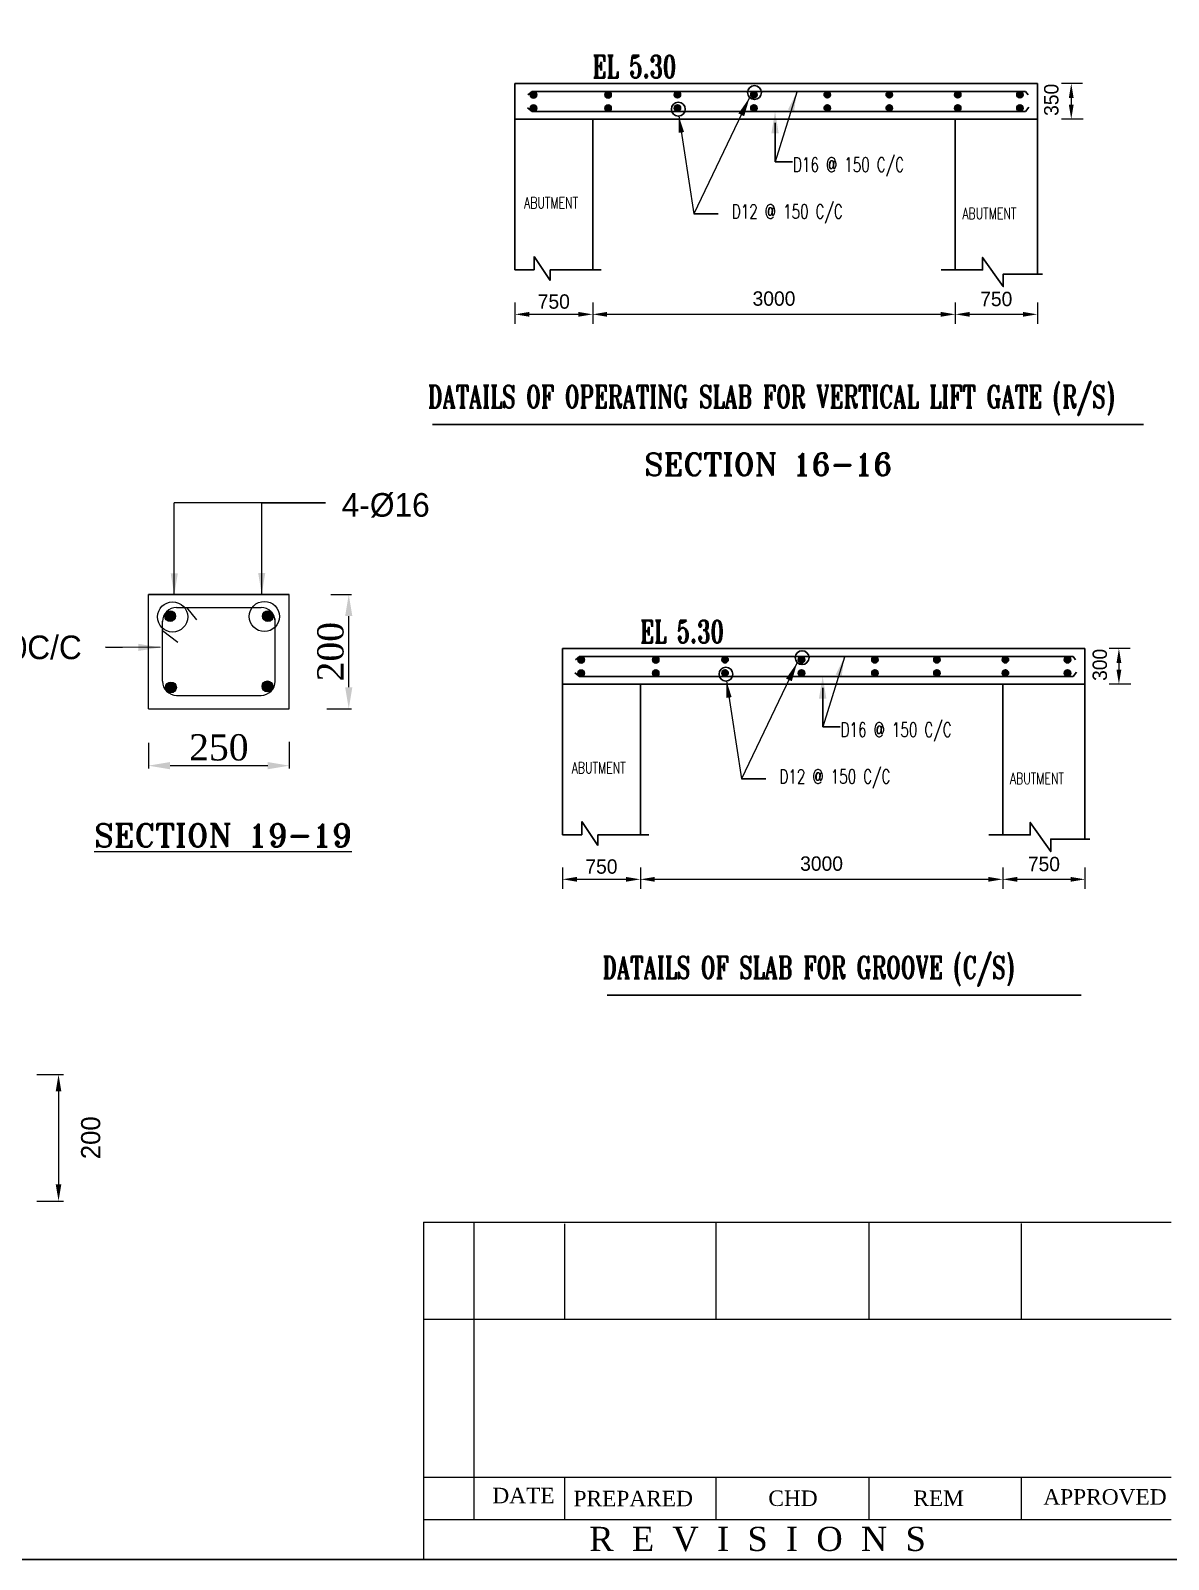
# Model space of a CAD drawing. Extents: x -1206532 to 786809, y -4288605 to 172932.
# Drawn here: x 577854 to 601569, y -4267573 to -4235705 of the extents above; entities that cross this region are included whole.
import ezdxf

# ---------------------------------------------------------------- set-up
doc = ezdxf.new("R2010")
doc.units = 0
doc.header["$LTSCALE"] = 300
doc.header["$MEASUREMENT"] = 0
doc.layers.get('0').update_dxf_attribs({"linetype": 'CONTINUOUS'})
doc.layers.get('DEFPOINTS').update_dxf_attribs({"linetype": 'CONTINUOUS'})
doc.layers.add('LINE', color=7, linetype='CONTINUOUS')
doc.layers.add('Other line', color=7, linetype='CONTINUOUS', lineweight=15)
doc.styles.add('BIG', font='ROMANT.SHX')
doc.styles.add('RS100', font='ROMANS', dxfattribs={"width": 0.7, "height": 100})
doc.styles.add('style1', font='TIMES_0.TTF')
doc.dimstyles.new('3', dxfattribs={"dimtxt": 225, "dimasz": 350, "dimexe": 100, "dimexo": 25, "dimgap": 9, "dimtad": 0, "dimdec": 0, "dimzin": 0, "dimdsep": 46, "dimtxsty": 'Standard', "dimcen": 0, "dimclrd": 5, "dimclre": 6, "dimclrt": 1, "dimadec": 0, "dimazin": 0, "dimtfac": 1, "dimtdec": 0, "dimtofl": 0, "dimtmove": 2, "dimatfit": 3, "dimfxl": 1, "dimtolj": 1, "dimtzin": 0, "dimarcsym": 0})
doc.dimstyles.new('ISO-25', dxfattribs={"dimtxt": 2.5, "dimasz": 2.5, "dimexe": 1.25, "dimexo": 0.625, "dimtad": 1, "dimtxsty": 'Standard', "dimcen": 2.5, "dimadec": 0, "dimazin": 0, "dimtfac": 1, "dimtmove": 0, "dimatfit": 3, "dimfxl": 1, "dimarcsym": 0})
doc.dimstyles.get("Standard").update_dxf_attribs({"dimtxt": 75, "dimasz": 75, "dimexe": 60, "dimexo": 60, "dimgap": 100, "dimtad": 1, "dimdec": 0, "dimzin": 0, "dimdsep": 46, "dimtxsty": 'style1', "dimcen": 0.09, "dimclrd": 5, "dimclre": 5, "dimadec": 0, "dimazin": 0, "dimtfac": 1, "dimtdec": 0, "dimtofl": 0, "dimtmove": 0, "dimatfit": 3, "dimfxl": 1, "dimtolj": 1, "dimtzin": 0, "dimarcsym": 0})

# ---------------------------------------------------------------- blocks, each defined once
blk = doc.blocks.new('*D497')
at = {"layer": 'DEFPOINTS', "color": 0, "lineweight": 30}
for p in [(589571, -4241174), (597125, -4241129), (597125, -4241620)]:
    blk.add_point(p, dxfattribs=at)
at = {"layer": 'LINE', "color": 7, "lineweight": -2}
for p, q in [((589571, -4241370), (589571, -4241820)), ((597125, -4241370), (597125, -4241820)), ((589871, -4241620), (596825, -4241620))]:
    blk.add_line(p, q, dxfattribs=at)
at = {"layer": 'LINE', "color": 7, "lineweight": 30}
for points in [[(589871, -4241570), (589871, -4241670), (589571, -4241620)], [(596825, -4241570), (596825, -4241670), (597125, -4241620)]]:
    blk.add_solid(points, dxfattribs=at)
at = {"layer": 'LINE', "color": 7, "lineweight": 30, "insert": (593348, -4241293), "char_height": 300, "attachment_point": 5}
blk.add_mtext('\\A1;3000', dxfattribs=at)
blk = doc.blocks.new('*D498')
at = {"layer": 'DEFPOINTS', "color": 0, "lineweight": 30}
for p in [(599786, -4236810), (599544, -4237552), (599823, -4237552)]:
    blk.add_point(p, dxfattribs=at)
at = {"layer": 'LINE', "color": 7, "lineweight": -2}
for p, q in [((599781, -4236810), (599344, -4236810)), ((599544, -4237110), (599544, -4237252)), ((599794, -4237552), (599344, -4237552))]:
    blk.add_line(p, q, dxfattribs=at)
at = {"layer": 'LINE', "color": 7, "lineweight": 30}
for points in [[(599494, -4237110), (599594, -4237110), (599544, -4236810)], [(599494, -4237252), (599594, -4237252), (599544, -4237552)]]:
    blk.add_solid(points, dxfattribs=at)
at = {"layer": 'LINE', "color": 7, "lineweight": 30, "insert": (599129, -4237149), "char_height": 300, "attachment_point": 5, "rotation": 90}
blk.add_mtext('\\A1;350', dxfattribs=at)
blk = doc.blocks.new('*D499')
at = {"layer": 'DEFPOINTS', "color": 0, "lineweight": 30}
for p in [(597125, -4241174), (598838, -4241129), (598838, -4241620)]:
    blk.add_point(p, dxfattribs=at)
at = {"layer": 'LINE', "color": 7, "lineweight": -2}
for p, q in [((597125, -4241370), (597125, -4241820)), ((598838, -4241370), (598838, -4241820)), ((597425, -4241620), (598538, -4241620))]:
    blk.add_line(p, q, dxfattribs=at)
at = {"layer": 'LINE', "color": 7, "lineweight": 30}
for points in [[(597425, -4241570), (597425, -4241670), (597125, -4241620)], [(598538, -4241570), (598538, -4241670), (598838, -4241620)]]:
    blk.add_solid(points, dxfattribs=at)
at = {"layer": 'LINE', "color": 7, "lineweight": 30, "insert": (597981, -4241302), "char_height": 300, "attachment_point": 5}
blk.add_mtext('\\A1;750', dxfattribs=at)
blk = doc.blocks.new('*D500')
at = {"layer": 'DEFPOINTS', "color": 0, "lineweight": 30}
for p in [(587948, -4241174), (589571, -4241129), (589571, -4241620)]:
    blk.add_point(p, dxfattribs=at)
at = {"layer": 'LINE', "color": 7, "lineweight": -2}
for p, q in [((587948, -4241370), (587948, -4241820)), ((589571, -4241370), (589571, -4241820)), ((588248, -4241620), (589271, -4241620))]:
    blk.add_line(p, q, dxfattribs=at)
at = {"layer": 'LINE', "color": 7, "lineweight": 30}
for points in [[(588248, -4241570), (588248, -4241670), (587948, -4241620)], [(589271, -4241570), (589271, -4241670), (589571, -4241620)]]:
    blk.add_solid(points, dxfattribs=at)
at = {"layer": 'LINE', "color": 7, "lineweight": 30, "insert": (588759, -4241355), "char_height": 300, "attachment_point": 5}
blk.add_mtext('\\A1;750', dxfattribs=at)
blk = doc.blocks.new('*D179')
at = {"layer": 'DEFPOINTS', "color": 0, "lineweight": 30}
for p in [(577958, -4257465), (577958, -4260103), (578437, -4260103)]:
    blk.add_point(p, dxfattribs=at)
at = {"layer": 'LINE', "color": 0, "lineweight": -2}
for p, q in [((577983, -4257465), (578537, -4257465)), ((578437, -4257815), (578437, -4259753)), ((577983, -4260103), (578537, -4260103))]:
    blk.add_line(p, q, dxfattribs=at)
at = {"layer": 'LINE', "color": 0, "lineweight": 30}
for points in [[(578378, -4257815), (578495, -4257815), (578437, -4257465)], [(578378, -4259753), (578495, -4259753), (578437, -4260103)]]:
    blk.add_solid(points, dxfattribs=at)
at = {"layer": 'LINE', "color": 0, "insert": (579109, -4258784), "char_height": 400, "attachment_point": 5, "rotation": 90}
blk.add_mtext('\\A1;200', dxfattribs=at)
blk = doc.blocks.new('*D914')
at = {"layer": 'DEFPOINTS', "color": 0, "lineweight": 30}
for p in [(580310, -4250495), (583246, -4250471), (580310, -4251028)]:
    blk.add_point(p, dxfattribs=at)
at = {"layer": 'LINE', "lineweight": -2}
for p, q in [((580310, -4250555), (580310, -4251088)), ((583246, -4250531), (583246, -4251088)), ((582796, -4251028), (580760, -4251028))]:
    blk.add_line(p, q, dxfattribs=at)
at = {"layer": 'LINE', "lineweight": 30}
for points in [[(580760, -4250953), (580760, -4251103), (580310, -4251028)], [(582796, -4250953), (582796, -4251103), (583246, -4251028)]]:
    blk.add_solid(points, dxfattribs=at)
at = {"layer": 'LINE', "color": 0, "insert": (581778, -4250650), "char_height": 75, "attachment_point": 5, "style": 'style1'}
blk.add_mtext('\\A1;{\\H7.292x;250}', dxfattribs=at)
blk = doc.blocks.new('*D915')
at = {"layer": 'DEFPOINTS', "color": 0, "lineweight": 30}
for p in [(584050, -4247461), (584485, -4247461), (583967, -4249842)]:
    blk.add_point(p, dxfattribs=at)
at = {"layer": 'LINE', "lineweight": -2}
for p, q in [((584110, -4247461), (584545, -4247461)), ((584485, -4249392), (584485, -4247911)), ((584027, -4249842), (584545, -4249842))]:
    blk.add_line(p, q, dxfattribs=at)
at = {"layer": 'LINE', "lineweight": 30}
for points in [[(584410, -4247911), (584560, -4247911), (584485, -4247461)], [(584410, -4249392), (584560, -4249392), (584485, -4249842)]]:
    blk.add_solid(points, dxfattribs=at)
at = {"layer": 'LINE', "color": 0, "insert": (584107, -4248652), "char_height": 75, "attachment_point": 5, "rotation": 90, "style": 'style1'}
blk.add_mtext('\\A1;{\\H7.292x;200}', dxfattribs=at)
blk = doc.blocks.new('*D916')
at = {"layer": 'DEFPOINTS', "color": 0, "lineweight": 30}
for p in [(590563, -4252951), (598117, -4252907), (598117, -4253397)]:
    blk.add_point(p, dxfattribs=at)
at = {"layer": 'LINE', "color": 7, "lineweight": -2}
for p, q in [((590563, -4253147), (590563, -4253597)), ((598117, -4253147), (598117, -4253597)), ((590863, -4253397), (597817, -4253397))]:
    blk.add_line(p, q, dxfattribs=at)
at = {"layer": 'LINE', "color": 7, "lineweight": 30}
for points in [[(590863, -4253347), (590863, -4253447), (590563, -4253397)], [(597817, -4253347), (597817, -4253447), (598117, -4253397)]]:
    blk.add_solid(points, dxfattribs=at)
at = {"layer": 'LINE', "color": 7, "lineweight": 30, "insert": (594340, -4253071), "char_height": 300, "attachment_point": 5}
blk.add_mtext('\\A1;3000', dxfattribs=at)
blk = doc.blocks.new('*D917')
at = {"layer": 'DEFPOINTS', "color": 0, "lineweight": 30}
for p in [(600778, -4248587), (600537, -4249330), (600815, -4249330)]:
    blk.add_point(p, dxfattribs=at)
at = {"layer": 'LINE', "color": 7, "lineweight": -2}
for p, q in [((600773, -4248587), (600337, -4248587)), ((600537, -4248887), (600537, -4249030)), ((600787, -4249330), (600337, -4249330))]:
    blk.add_line(p, q, dxfattribs=at)
at = {"layer": 'LINE', "color": 7, "lineweight": 30}
for points in [[(600487, -4248887), (600587, -4248887), (600537, -4248587)], [(600487, -4249030), (600587, -4249030), (600537, -4249330)]]:
    blk.add_solid(points, dxfattribs=at)
at = {"layer": 'LINE', "color": 7, "lineweight": 30, "insert": (600140, -4248927), "char_height": 300, "attachment_point": 5, "rotation": 90}
blk.add_mtext('\\A1;300', dxfattribs=at)
blk = doc.blocks.new('*D918')
at = {"layer": 'DEFPOINTS', "color": 0, "lineweight": 30}
for p in [(598117, -4252951), (599830, -4252907), (599830, -4253397)]:
    blk.add_point(p, dxfattribs=at)
at = {"layer": 'LINE', "color": 7, "lineweight": -2}
for p, q in [((598117, -4253147), (598117, -4253597)), ((599830, -4253147), (599830, -4253597)), ((598417, -4253397), (599530, -4253397))]:
    blk.add_line(p, q, dxfattribs=at)
at = {"layer": 'LINE', "color": 7, "lineweight": 30}
for points in [[(598417, -4253347), (598417, -4253447), (598117, -4253397)], [(599530, -4253347), (599530, -4253447), (599830, -4253397)]]:
    blk.add_solid(points, dxfattribs=at)
at = {"layer": 'LINE', "color": 7, "lineweight": 30, "insert": (598974, -4253080), "char_height": 300, "attachment_point": 5}
blk.add_mtext('\\A1;750', dxfattribs=at)
blk = doc.blocks.new('*D919')
at = {"layer": 'DEFPOINTS', "color": 0, "lineweight": 30}
for p in [(588940, -4252951), (590563, -4252907), (590563, -4253397)]:
    blk.add_point(p, dxfattribs=at)
at = {"layer": 'LINE', "color": 7, "lineweight": -2}
for p, q in [((588940, -4253147), (588940, -4253597)), ((590563, -4253147), (590563, -4253597)), ((589240, -4253397), (590263, -4253397))]:
    blk.add_line(p, q, dxfattribs=at)
at = {"layer": 'LINE', "color": 7, "lineweight": 30}
for points in [[(589240, -4253347), (589240, -4253447), (588940, -4253397)], [(590263, -4253347), (590263, -4253447), (590563, -4253397)]]:
    blk.add_solid(points, dxfattribs=at)
at = {"layer": 'LINE', "color": 7, "lineweight": 30, "insert": (589752, -4253132), "char_height": 300, "attachment_point": 5}
blk.add_mtext('\\A1;750', dxfattribs=at)

msp = doc.modelspace()

# ---------------------------------------------------------------- hatches: boundary and pattern name
at = {"layer": 'LINE', "lineweight": 30}
for points in [[(588268.89, -4237045.799, -1), (588403.995, -4237045.799, -1)], [(589823.016, -4237044.656, -1), (589958.121, -4237044.656, -1)], [(591267.809, -4237041.39, -1), (591402.914, -4237041.39, -1)], [(592862.827, -4237041.39, -1), (592997.932, -4237041.39, -1)], [(594392.081, -4237041.39, -1), (594527.186, -4237041.39, -1)], [(595684.384, -4237041.39, -1), (595819.489, -4237041.39, -1)], [(597110.196, -4237041.39, -1), (597245.301, -4237041.39, -1)], [(598406.196, -4237041.39, -1), (598541.301, -4237041.39, -1)], [(588268.89, -4237323.799, -1), (588403.995, -4237323.799, -1)], [(589823.016, -4237322.656, -1), (589958.121, -4237322.656, -1)], [(591267.809, -4237319.39, -1), (591402.914, -4237319.39, -1)], [(592862.827, -4237319.39, -1), (592997.932, -4237319.39, -1)], [(594392.081, -4237319.39, -1), (594527.186, -4237319.39, -1)], [(595684.384, -4237319.39, -1), (595819.489, -4237319.39, -1)], [(597110.196, -4237319.39, -1), (597245.301, -4237319.39, -1)], [(598406.196, -4237319.39, -1), (598541.301, -4237319.39, -1)], [(589261.456, -4248823.432, -1), (589396.561, -4248823.432, -1)], [(590815.582, -4248822.289, -1), (590950.687, -4248822.289, -1)], [(592260.375, -4248819.023, -1), (592395.48, -4248819.023, -1)], [(593855.393, -4248819.023, -1), (593990.498, -4248819.023, -1)], [(595384.647, -4248819.023, -1), (595519.752, -4248819.023, -1)], [(596676.95, -4248819.023, -1), (596812.055, -4248819.023, -1)], [(598102.762, -4248819.023, -1), (598237.867, -4248819.023, -1)], [(599398.762, -4248819.023, -1), (599533.867, -4248819.023, -1)], [(589261.456, -4249101.432, -1), (589396.561, -4249101.432, -1)], [(590815.582, -4249100.289, -1), (590950.687, -4249100.289, -1)], [(592260.375, -4249097.023, -1), (592395.48, -4249097.023, -1)], [(593855.393, -4249097.023, -1), (593990.498, -4249097.023, -1)], [(595384.647, -4249097.023, -1), (595519.752, -4249097.023, -1)], [(596676.95, -4249097.023, -1), (596812.055, -4249097.023, -1)], [(598102.762, -4249097.023, -1), (598237.867, -4249097.023, -1)], [(599398.762, -4249097.023, -1), (599533.867, -4249097.023, -1)]]:
    msp.add_hatch(color=256, dxfattribs=at).paths.add_polyline_path(points)
at = {"layer": 'Other line', "lineweight": 30}
for points in [[(580763.046, -4247798.065, 1), (580763.046, -4248023.519, 1)], [(582903.984, -4247864.843, 0.04959069), (582867.439, -4247819.691, 0.158759106), (582801.046, -4247798.065, 1), (582801.046, -4248023.519, 0.543265117)], [(580780.046, -4249284.065, 1), (580780.046, -4249509.519, 1)], [(582790.046, -4249262.065, 1), (582790.046, -4249487.519, 1)]]:
    msp.add_hatch(color=0, dxfattribs=at).paths.add_polyline_path(points)

# ---------------------------------------------------------------- linework, layer by layer
at = {"linetype": 'ByBlock', "lineweight": 30}
msp.add_lwpolyline([(547826.043, -4267573.104), (547826.043, -4214388.455), (623036.658, -4214388.455), (623036.658, -4267573.104), (547826.043, -4267573.104)], close=True, dxfattribs=at)
at = {"layer": 'LINE', "color": 7, "lineweight": 30}
for p, q in [((587947.567, -4236809.827), (598837.567, -4236809.827)), ((598837.567, -4236809.827), (598837.567, -4237552.327)), ((588305.304, -4236973.837), (598590.067, -4236973.837)), ((588305.304, -4237392.277), (598590.067, -4237392.277)), ((587947.567, -4237552.327), (598837.567, -4237552.327)), ((587947.567, -4237552.327), (587947.567, -4240695.129)), ((589570.589, -4237552.327), (589570.589, -4240692.891)), ((593370.278, -4237629.768), (593370.278, -4238442.578)), ((597124.757, -4237552.327), (597124.757, -4240692.891)), ((598837.567, -4237552.327), (598837.567, -4240761.115)), ((593370.278, -4238442.578), (593734.224, -4238442.578)), ((591679.559, -4239523.88), (592183.808, -4239523.88)), ((588351.607, -4240417.287), (588685.186, -4240917.403)), ((588351.607, -4240417.287), (588351.607, -4240695.129)), ((587947.567, -4240695.129), (588351.607, -4240695.129)), ((588685.186, -4240695.129), (588685.186, -4240917.403)), ((588685.186, -4240695.129), (589744.673, -4240695.129)), ((588940.133, -4248587.461), (599830.133, -4248587.461)), ((599830.133, -4248587.461), (599830.133, -4249329.961)), ((589297.87, -4248751.471), (599582.633, -4248751.471)), ((589297.87, -4249169.911), (599582.633, -4249169.911)), ((588940.133, -4249329.961), (599830.133, -4249329.961)), ((588940.133, -4249329.961), (588940.133, -4252472.763)), ((590563.155, -4249329.961), (590563.155, -4252470.524)), ((594362.844, -4249407.401), (594362.844, -4250220.211)), ((598117.323, -4249329.961), (598117.323, -4252470.524)), ((599830.133, -4249329.961), (599830.133, -4252538.748)), ((594362.844, -4250220.211), (594726.79, -4250220.211)), ((592672.125, -4251301.514), (593176.374, -4251301.514)), ((589344.173, -4252194.921), (589677.752, -4252695.036)), ((589344.173, -4252194.921), (589344.173, -4252472.763)), ((588940.133, -4252472.763), (589344.173, -4252472.763)), ((589677.752, -4252472.763), (589677.752, -4252695.036)), ((589677.752, -4252472.763), (590737.239, -4252472.763))]:
    msp.add_line(p, q, dxfattribs=at)
at = {"layer": 'LINE', "lineweight": 30}
for p, q in [((588305.304, -4236973.837), (588215.742, -4237046.453)), ((598590.067, -4236973.837), (598642.617, -4237045.226)), ((588305.304, -4237392.277), (588207.935, -4237315.388)), ((598590.067, -4237392.277), (598657.536, -4237303.49)), ((589297.87, -4248751.471), (589208.308, -4248824.087)), ((599582.633, -4248751.471), (599635.183, -4248822.86)), ((589297.87, -4249169.911), (589200.501, -4249093.022)), ((599582.633, -4249169.911), (599650.102, -4249081.124))]:
    msp.add_line(p, q, dxfattribs=at)
at = {"layer": 'LINE'}
for p, q in [((580310.169, -4249842.312), (580310.169, -4247460)), ((583245.765, -4249842.312), (583245.765, -4247460)), ((580897.288, -4247732.487), (582658.645, -4247732.487)), ((581102.122, -4247732.487), (581314.108, -4247988.833)), ((582952.205, -4249268.403), (582952.205, -4247962)), ((580603.729, -4249268.403), (580603.729, -4248017)), ((580897.288, -4249561.963), (582658.645, -4249561.963)), ((580310.169, -4249842.312), (583245.765, -4249842.312))]:
    msp.add_line(p, q, dxfattribs=at)
at = {"layer": 'LINE', "lineweight": 25}
for p, q in [((586043.58, -4260542.443), (601626.065, -4260542.443)), ((586043.58, -4260542.443), (586043.58, -4267573.104)), ((587093.374, -4260542.443), (587093.374, -4266738.041)), ((587093.374, -4260542.443), (587093.374, -4266738.041)), ((587093.374, -4260542.443), (587093.374, -4266738.041)), ((587093.374, -4260542.443), (587093.374, -4266738.041)), ((588979.361, -4260575.8), (588979.361, -4262568.492)), ((592142.787, -4262568.492), (592142.787, -4260542.261)), ((595330.107, -4262568.492), (595330.107, -4260542.261)), ((598504.725, -4262568.492), (598504.725, -4260570.647)), ((598608.769, -4260542.443), (601626.065, -4260542.443)), ((586043.58, -4262568.492), (601468.39, -4262568.492)), ((587141.476, -4262568.492), (601626.065, -4262568.492)), ((586043.58, -4265857.151), (601468.39, -4265857.151)), ((587141.476, -4265857.151), (601626.065, -4265857.151)), ((587141.476, -4265857.151), (601468.39, -4265857.151)), ((587141.476, -4265857.151), (601468.39, -4265857.151)), ((588979.361, -4265857.151), (588979.361, -4266738.041)), ((592142.787, -4266740.098), (592142.787, -4265857.151)), ((595330.107, -4266740.098), (595330.107, -4265857.151)), ((598504.725, -4266735.246), (598504.725, -4265857.151)), ((586043.58, -4266738.041), (601468.39, -4266738.041)), ((587141.476, -4266738.041), (601626.065, -4266738.041)), ((587141.476, -4266738.041), (601468.39, -4266738.041)), ((587141.476, -4266738.041), (601468.39, -4266738.041))]:
    msp.add_line(p, q, dxfattribs=at)
at = {"layer": 'LINE', "color": 7, "lineweight": 30}
for points in [[(596834.369, -4240692.891), (597697.217, -4240692.891), (597697.217, -4240432.435), (598124.897, -4241040.955), (598124.897, -4240779.595), (598941.977, -4240779.595)], [(601052.306, -4243913.885), (586230.722, -4243913.885)], [(597826.936, -4252470.524), (598689.783, -4252470.524), (598689.783, -4252210.068), (599117.463, -4252818.588), (599117.463, -4252557.228), (599934.543, -4252557.228)], [(599753.176, -4255811.724), (589869.402, -4255811.724)]]:
    msp.add_lwpolyline(points, dxfattribs=at)
at = {"layer": 'LINE'}
for points in [[(580763.046, -4248023.519, -1), (580763.046, -4247798.065, -1)], [(582801.046, -4248023.519, -1), (582801.046, -4247798.065, -1)], [(580780.046, -4249509.519, -1), (580780.046, -4249284.065, -1)], [(582790.046, -4249487.519, -1), (582790.046, -4249262.065, -1)]]:
    msp.add_lwpolyline(points, format="xyb", close=True, dxfattribs=at)
msp.add_lwpolyline([(580603.729, -4248211.709), (580921.933, -4248455.818)], dxfattribs=at)
at = {"layer": 'LINE', "lineweight": 30}
for centre in [(588336.443, -4237045.799), (589890.568, -4237044.656), (591335.361, -4237041.39), (592930.379, -4237041.39), (594459.634, -4237041.39), (595751.937, -4237041.39), (597177.749, -4237041.39), (598473.749, -4237041.39), (588336.443, -4237323.799), (589890.568, -4237322.656), (591335.361, -4237319.39), (592930.379, -4237319.39), (594459.634, -4237319.39), (595751.937, -4237319.39), (597177.749, -4237319.39), (598473.749, -4237319.39), (589329.009, -4248823.432), (590883.134, -4248822.289), (592327.927, -4248819.023), (593922.945, -4248819.023), (595452.2, -4248819.023), (596744.503, -4248819.023), (598170.315, -4248819.023), (599466.315, -4248819.023), (589329.009, -4249101.432), (590883.134, -4249100.289), (592327.927, -4249097.023), (593922.945, -4249097.023), (595452.2, -4249097.023), (596744.503, -4249097.023), (598170.315, -4249097.023), (599466.315, -4249097.023)]:
    msp.add_circle(centre, 67.552, dxfattribs=at)
at = {"layer": 'LINE', "color": 7, "lineweight": 30}
for centre in [(592941.022, -4236998.119), (591354.149, -4237342.62), (593933.588, -4248775.752), (592346.715, -4249120.253)]:
    msp.add_circle(centre, 144.482, dxfattribs=at)
at = {"layer": 'LINE'}
for centre in [(580814.517, -4247927.687), (582727.012, -4247918.068)]:
    msp.add_circle(centre, 314.212, dxfattribs=at)
for centre, start, end in [((580897.288, -4248026.046), 90, 180.0037369), ((582658.645, -4248026.046), 359.9962631, 90), ((580897.288, -4249268.403), 180, 270), ((582658.645, -4249268.403), 270, 0)]:
    msp.add_arc(centre, 293.56, start, end, dxfattribs=at)
at = {"layer": 'LINE', "color": 7, "lineweight": 30}
for points in [[(593293.278, -4237850.208), (593447.278, -4237850.208), (593370.278, -4237388.208)], [(594285.844, -4249627.841), (594439.844, -4249627.841), (594362.844, -4249165.841)]]:
    msp.add_solid(points, dxfattribs=at)
at = {"layer": 'Other line', "color": 0, "lineweight": 30}
for p, q in [((587947.567, -4237552.327), (587947.567, -4236809.827)), ((589570.589, -4237552.327), (587947.567, -4237552.327)), ((597124.757, -4237552.327), (589570.589, -4237552.327)), ((589570.589, -4237552.327), (593392.567, -4237552.327)), ((582671.589, -4245549.071), (583998.427, -4245549.071)), ((580310.169, -4247460), (583245.765, -4247460)), ((588940.133, -4249329.961), (588940.133, -4248587.461)), ((590563.155, -4249329.961), (588940.133, -4249329.961)), ((598117.323, -4249329.961), (590563.155, -4249329.961)), ((590563.155, -4249329.961), (594385.133, -4249329.961))]:
    msp.add_line(p, q, dxfattribs=at)

# ---------------------------------------------------------------- texts
at = {"layer": 'LINE', "color": 7, "lineweight": 30, "width": 0.7}
for s, height, style, p in [('EL 5.30', 462, 'BIG', (589565.2, -4236688.077)), ('D16 @ 150 C/C', 297, 'RS100', (593742.07, -4238649.941)), ('ABUTMENT', 237.6, 'RS100', (588139.313, -4239412.859)), ('D12 @ 150 C/C', 297, 'RS100', (592466.616, -4239624.89)), ('ABUTMENT', 237.6, 'RS100', (597273.705, -4239636.792)), ('DATAILS OF OPERATING SLAB FOR VERTICAL LIFT GATE (R/S)', 462, 'BIG', (586132.258, -4243566.726)), ('EL 5.30', 462, 'BIG', (590557.766, -4248465.711)), ('D16 @ 150 C/C', 297, 'RS100', (594734.637, -4250427.574)), ('ABUTMENT', 237.6, 'RS100', (589131.879, -4251190.493)), ('D12 @ 150 C/C', 297, 'RS100', (593459.182, -4251402.524)), ('ABUTMENT', 237.6, 'RS100', (598266.271, -4251414.425)), ('DATAILS OF SLAB FOR GROOVE (C/S)', 462, 'BIG', (589770.939, -4255464.564))]:
    msp.add_text(s, height=height, dxfattribs=dict(at, style=style)).set_placement(p)
at = {"layer": 'LINE', "color": 7, "lineweight": 30, "style": 'BIG'}
msp.add_text('SECTION 16-16', height=462, dxfattribs=at).set_placement((590648.573, -4244977.716))
at = {"layer": 'LINE', "char_height": 493.18, "attachment_point": 5}
for s, insert in [('4-%%C16', (585256.019, -4245601.08)), ('D8@150C/C', (577047.213, -4248611.085))]:
    msp.add_mtext(s, dxfattribs=dict(at, insert=insert))
at = {"layer": 'LINE', "insert": (579177.325, -4252480.076), "char_height": 480, "attachment_point": 4, "style": 'BIG'}
msp.add_mtext('{\\LSECTION 19-19 }', dxfattribs=at)
at = {"layer": 'LINE', "lineweight": 25, "attachment_point": 1}
for s, insert, char_height in [('{\\fTimes New Roman|b0|i0|c0|p18;DATE }', (587478.334, -4266079.663), 322.33284), ('{\\fTimes New Roman|b0|i0|c0|p18;CHD}', (593230.36, -4266136.224), 322.33284), ('{\\fTimes New Roman|b0|i0|c0|p18; REM }', (596130.052, -4266136.224), 322.33284), ('{\\fTimes New Roman|b0|i0|c0|p18;APPROVED}', (598961.355, -4266108.518), 322.33284), ('{\\fTimes New Roman|b0|i0|c0|p18;PREPARED\\fTimes New Roman|b1|i0|c0|p18; }', (589170.013, -4266143.002), 322.33284), ('{\\fTimes New Roman|b0|i0|c0|p18;R  E  V  I  S  I  O  N  S}', (589498.033, -4266893.328), 503.64506)]:
    msp.add_mtext(s, dxfattribs=dict(at, insert=insert, char_height=char_height))

# ---------------------------------------------------------------- dimensions: what is measured, and where the dimension line sits
at = {"layer": 'LINE', "lineweight": 30}
for base, p1, p2, text, picture, middle in [((599544.04, -4237552.327), (599785.925, -4236809.827), (599822.885, -4237552.327), '350', '*D498', (599129, -4237149.298)), ((600536.606, -4249329.961), (600778.491, -4248587.461), (600815.451, -4249329.961), '300', '*D917', (600140, -4248926.932))]:
    dim = msp.add_linear_dim(base=base, p1=p1, p2=p2, angle=90, text=text, dimstyle='3', override={"dimtxt": 300, "dimasz": 300, "dimexe": 200, "dimexo": 5, "dimdle": 250, "dimclrd": 7, "dimclre": 7, "dimclrt": 7, "dimfxl": 250, "dimfxlon": 1}, dxfattribs=at)
    dim.commit()
    dim.dimension.update_dxf_attribs({"geometry": picture, "text_midpoint": middle, "dimtype": 160})
for base, p1, p2, text, picture, middle in [((589570.589, -4241619.582), (587947.567, -4241173.866), (589570.589, -4241129.295), '750', '*D500', (588759.078, -4241354.508)), ((597124.757, -4241619.582), (589570.589, -4241173.866), (597124.757, -4241129.295), '3000', '*D497', (593347.673, -4241293.096)), ((598837.567, -4241619.582), (597124.757, -4241173.866), (598837.567, -4241129.295), '750', '*D499', (597981.162, -4241302.284)), ((590563.155, -4253397.215), (588940.133, -4252951.5), (590563.155, -4252906.928), '750', '*D919', (589751.644, -4253132.141)), ((598117.323, -4253397.215), (590563.155, -4252951.5), (598117.323, -4252906.928), '3000', '*D916', (594340.239, -4253070.73)), ((599830.133, -4253397.215), (598117.323, -4252951.5), (599830.133, -4252906.928), '750', '*D918', (598973.728, -4253079.917))]:
    dim = msp.add_linear_dim(base=base, p1=p1, p2=p2, text=text, dimstyle='3', override={"dimtxt": 300, "dimasz": 300, "dimexe": 200, "dimexo": 5, "dimdle": 250, "dimclrd": 7, "dimclre": 7, "dimclrt": 7, "dimfxl": 250, "dimfxlon": 1}, dxfattribs=at)
    dim.commit()
    dim.dimension.update_dxf_attribs({"geometry": picture, "text_midpoint": middle, "dimtype": 160})
at = {"layer": 'LINE'}
for base, p1, p2, angle, text, override, picture, middle in [((584484.775, -4247461), (583967, -4249842.312), (584050, -4247461), 90, '{\\H7.292x;200}', {"dimasz": 450, "dimclrd": 256, "dimclre": 256, "dimfxl": 4}, '*D915', (584106.594, -4248651.656)), ((580310.169, -4251027.761), (583245.765, -4250470.827), (580310.169, -4250494.517), 180, '{\\H7.292x;250}', {"dimtxt": 75, "dimasz": 450, "dimclrd": 256, "dimclre": 256, "dimfxl": 4}, '*D914', (581777.967, -4250649.58))]:
    dim = msp.add_linear_dim(base=base, p1=p1, p2=p2, angle=angle, text=text, dimstyle='Standard', override=override, dxfattribs=at)
    dim.commit()
    dim.dimension.update_dxf_attribs({"geometry": picture, "text_midpoint": middle})
dim = msp.add_linear_dim(base=(578436.828, -4260102.766), p1=(577958.455, -4257464.839), p2=(577958.455, -4260102.766), angle=90, text='200', dimstyle='3', override={"dimtxt": 400, "dimclrd": 0, "dimclre": 0, "dimclrt": 0, "dimfxl": 700}, dxfattribs=at)
dim.commit()
dim.dimension.update_dxf_attribs({"geometry": '*D179', "text_midpoint": (579109.359, -4258783.803), "dimtype": 160})

# ---------------------------------------------------------------- leaders
at = {"linetype": 'ByBlock', "lineweight": 30}
for points in [[(592839.772, -4237101.189), (591679.559, -4239523.88), (592183.808, -4239523.88)], [(593822.664, -4236988.258), (593370.278, -4238442.578), (593734.224, -4238442.578)], [(593832.339, -4248878.823), (592672.125, -4251301.514), (593176.374, -4251301.514)], [(594815.23, -4248765.892), (594362.844, -4250220.211), (594726.79, -4250220.211)]]:
    msp.add_leader(points, dimstyle='ISO-25', override={"dimtxt": 500, "dimasz": 400, "dimclrd": 7, "dimclre": 7, "dimclrt": 7}, dxfattribs=at)
at = {"layer": 'LINE'}
for points in [[(580848.695, -4247470.352), (580848.695, -4245549.071)], [(582671.589, -4247460.86), (582671.589, -4245549.071), (580848.695, -4245549.071)], [(580552.585, -4248563.863), (579414.585, -4248559.476), (579769.133, -4248560.843)]]:
    msp.add_leader(points, dimstyle='Standard', override={"dimtxt": 50, "dimasz": 450, "dimclrd": 256, "dimclre": 256, "dimfxl": 4}, dxfattribs=at)
at = {"layer": 'Other line', "color": 0, "lineweight": 30}
for points in [[(591362.742, -4237482.697), (591679.559, -4239523.88)], [(592355.308, -4249260.33), (592672.125, -4251301.514)]]:
    msp.add_leader(points, dimstyle='3', override={"dimgap": 9, "dimtad": 0, "dimclrd": 256, "dimclre": 0, "dimclrt": 0, "dimfxl": 700, "dimfxlon": 1}, dxfattribs=at)

doc.saveas('drawing.dxf')
